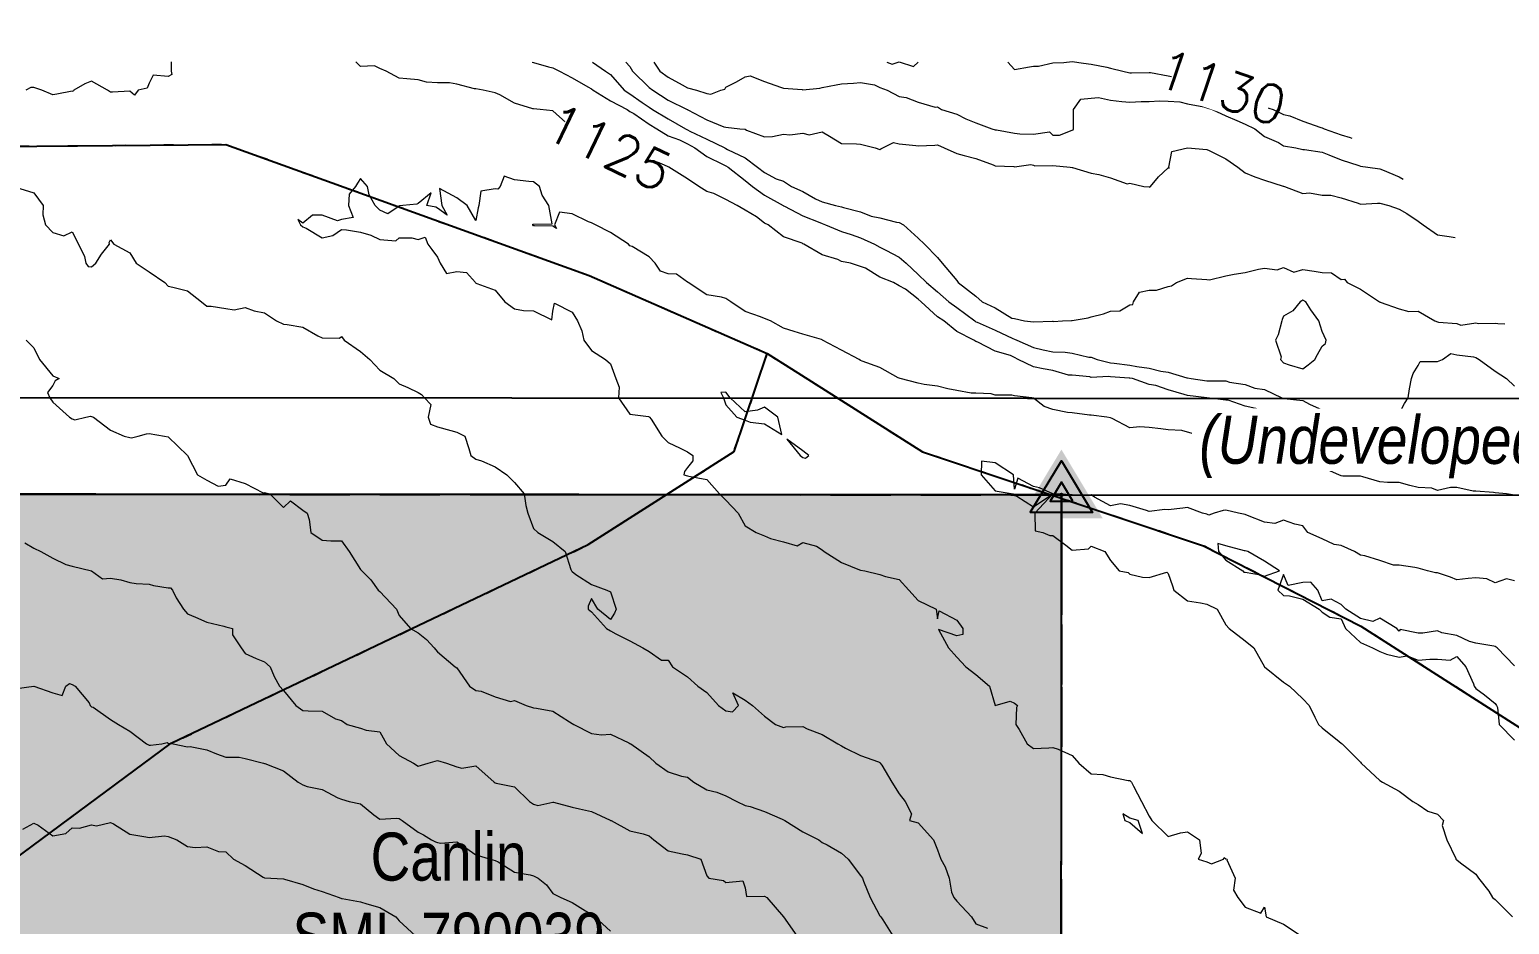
# Model space of a CAD drawing. Extents: x 496916 to 500864, y 5902350 to 5905308.
# Drawn here: x 497761.5 to 498069.3, y 5903282.9 to 5903469.2 of the extents above; entities that cross this region are included whole.
import ezdxf

# ---------------------------------------------------------------- set-up
doc = ezdxf.new("R2010")
doc.units = 0
doc.header["$LTSCALE"] = 5
for name, pattern in [('foc-ACCESSROAD', [3.75, 2.5, -1.25]), ('foc-LSD', [8, 5, -3]), ('foc-WHEELTRACKS', [2, 0.4, -1.6])]:
    doc.linetypes.add(name, pattern=pattern)
doc.layers.get('Defpoints').update_dxf_attribs({"color": 9})
doc.layers.add('C-TOPO-MAJR', color=7, linetype='Continuous', lineweight=15, true_color=0xd3aa5f)
doc.layers.add('C-TOPO-MINR', color=7, linetype='Continuous', lineweight=13, true_color=0xe9d5af)
doc.layers.add('C-TOPO-MAJR-TEXT', color=7, linetype='Continuous', true_color=0x644b1b)
for name, color, linetype in [('C-WS', 13, 'foc-ACCESSROAD'), ('L-MON', 1, 'Continuous'), ('L-SEC', 7, 'Continuous'), ('L-SECTION-LSD', 7, 'foc-LSD'), ('P-PROPOSED', 10, 'Continuous'), ('P-PROPOSED-H', 21, 'Continuous'), ('T-WATER-P3', 160, 'foc-WHEELTRACKS')]:
    doc.layers.add(name, color=color, linetype=linetype)
doc.layers.add('T-TEXT', color=48, linetype='Continuous', lineweight=18)
doc.styles.add('80CG', font='ARIALN.TTF', dxfattribs={"height": 10})
doc.styles.add('80L', font='ARIALN.TTF', dxfattribs={"height": 10})
doc.styles.add('80LS', font='ARIALNI.TTF', dxfattribs={"height": 10})
doc.styles.add('foc-LtypeFont', font='ARIALN.TTF', dxfattribs={"height": 7.35})
doc.linetypes.add('foc-TOPO-flowdirection-NOLINE', pattern='A,0,[">",foc-LtypeFont,S=0.3,R=0,X=0,Y=-0.945],-20,[">",foc-LtypeFont,S=0.3,R=0,X=0,Y=-0.945],0', length=20)

# ---------------------------------------------------------------- blocks, each defined once
blk = doc.blocks.new('TRIA')
blk.add_hatch(color=255).paths.add_polyline_path([(-0.041, 1.521), (-1.475, -0.867), (1.392, -0.867)])
blk = doc.blocks.new('Hybrid_EC')
at = {"color": 251}
for points in [[(-1.296, -0.74), (0, 1.42), (1.296, -0.74)], [(0.471, -0.26), (0, 0.526), (-0.471, -0.26)]]:
    blk.add_lwpolyline(points, close=True, dxfattribs=at)
at = {"layer": 'Defpoints'}
blk.add_circle((0, 0), 0.05, dxfattribs=at)
at = {"xscale": 1.2, "yscale": 1.2, "zscale": 1.2}
blk.add_blockref('TRIA', (0.05, 0.061), dxfattribs=at)

msp = doc.modelspace()

# ---------------------------------------------------------------- hatches: boundary and pattern name
at = {"layer": 'P-PROPOSED-H'}
h = msp.add_hatch(color=256, dxfattribs=at)
h.dxf.hatch_style = 1
h.paths.add_polyline_path([(497899.415, 5903067.756), (497975.958, 5903067.709), (497976.072, 5903372.334), (497574.358, 5903372.577), (497574.357, 5903321.243), (497613.711, 5903298.593), (497795.42, 5903222.35), (497831.216, 5903197.222), (497861.539, 5903163.307), (497885.058, 5903127.005), (497897.297, 5903090.779)])
h.paths.add_polyline_path([(497574.356, 5903268.522), (497574.352, 5903067.952), (497853.526, 5903067.784), (497852.287, 5903081.243), (497843.599, 5903106.961), (497825.115, 5903135.49), (497800.657, 5903162.844), (497773.198, 5903182.12), (497593.395, 5903257.564)])

# ---------------------------------------------------------------- linework, layer by layer
at = {"layer": 'C-TOPO-MAJR', "linetype": 'Continuous', "lineweight": 15, "flags": 128}
for points, elevation in [([(497790.903, 5903462.446), (497790.903, 5903460.526), (497791.052, 5903459.771), (497790.297, 5903459.383), (497787.174, 5903459.649), (497786.297, 5903457.978), (497785.887, 5903456.937), (497784.019, 5903456.526), (497783.305, 5903455.519), (497782.297, 5903456.328), (497778.673, 5903456.151), (497778.297, 5903456.126), (497777.664, 5903456.526), (497774.297, 5903458.436), (497772.936, 5903457.888), (497770.642, 5903456.526), (497770.529, 5903456.294), (497770.297, 5903456.343), (497767.108, 5903455.715), (497766.297, 5903455.556), (497764.009, 5903456.526), (497762.297, 5903457.126), (497761.733, 5903457.091), (497760.642, 5903456.526)], 1125), ([(498069.442, 5903384.526), (498067.833, 5903382.991), (498066.297, 5903381.832), (498065.444, 5903381.379), (498062.297, 5903381.844), (498061.126, 5903381.698), (498058.297, 5903381.934), (498056.029, 5903382.794), (498054.297, 5903382.958), (498052.154, 5903382.669), (498050.297, 5903383.317), (498048.228, 5903382.595), (498046.297, 5903382.71), (498044.277, 5903382.546), (498042.297, 5903382.805), (498038.827, 5903383.996), (498038.297, 5903384.109), (498036.841, 5903384.526), (498034.297, 5903384.958), (498033.683, 5903385.14), (498030.297, 5903385.522), (498028.249, 5903386.574), (498026.297, 5903387.242), (498022.388, 5903388.435), (498022.297, 5903388.468), (498022.158, 5903388.526), (498018.297, 5903389.753), (498016.547, 5903390.276), (498014.297, 5903390.77), (498010.759, 5903392.065), (498010.297, 5903392.056), (498006.297, 5903392.526), (498002.297, 5903392.993), (498001.578, 5903393.245), (497998.297, 5903394.181), (497995.738, 5903395.085), (497994.297, 5903395.305), (497990.833, 5903396.526), (497990.297, 5903396.623), (497990.185, 5903396.638), (497986.297, 5903396.855), (497985.851, 5903396.972), (497982.297, 5903396.778), (497981.954, 5903396.869), (497978.297, 5903397.227), (497977.566, 5903397.258), (497974.297, 5903398.188), (497972.297, 5903398.526), (497970.297, 5903398.998), (497967.082, 5903400.526), (497966.297, 5903400.88), (497965.498, 5903401.326), (497962.297, 5903402.226), (497958.719, 5903404.104), (497958.297, 5903404.257), (497957.825, 5903404.526), (497954.297, 5903406.331), (497951.592, 5903408.526), (497950.297, 5903409.345), (497946.918, 5903412.526), (497946.297, 5903413.047), (497943.666, 5903415.158), (497942.297, 5903415.833), (497941.166, 5903416.526), (497938.297, 5903417.626), (497935.298, 5903419.525), (497934.297, 5903419.816), (497932.198, 5903420.526), (497930.297, 5903420.883), (497929.543, 5903421.28), (497926.297, 5903422.263), (497922.473, 5903424.526), (497922.297, 5903424.58), (497922.138, 5903424.685), (497918.297, 5903426.033), (497915.096, 5903428.526), (497914.297, 5903428.901), (497912.642, 5903430.181), (497910.297, 5903431.541), (497908.638, 5903432.526), (497906.297, 5903433.789), (497903.772, 5903435.052), (497902.297, 5903435.428), (497900.649, 5903436.526), (497898.297, 5903438.064), (497894.415, 5903440.526), (497894.297, 5903440.577), (497894.171, 5903440.653), (497890.297, 5903442.304), (497886.987, 5903443.836), (497886.297, 5903444.175), (497885.119, 5903444.526), (497882.297, 5903445.313), (497880.212, 5903446.611), (497878.297, 5903447.627), (497874.907, 5903448.526), (497874.297, 5903448.65), (497872.977, 5903449.846), (497870.297, 5903452.223), (497867.617, 5903452.526), (497866.297, 5903452.657), (497866.15, 5903452.673), (497862.297, 5903453.825), (497859.269, 5903455.554), (497858.297, 5903456.017), (497855.827, 5903456.526), (497854.297, 5903456.828), (497853.986, 5903456.837), (497850.297, 5903457.781), (497848.777, 5903458.047), (497846.297, 5903458.047), (497844.011, 5903458.24), (497842.297, 5903458.69), (497839.897, 5903458.926), (497838.297, 5903459.06), (497835.629, 5903460.526), (497834.297, 5903461.032), (497833.198, 5903461.625), (497830.297, 5903461.471), (497829.32, 5903462.423)], 1125), ([(497939.736, 5903462.356), (497940.839, 5903461.984), (497942.297, 5903462.437), (497945.33, 5903461.493), (497946.245, 5903462.352)], 1130), ([(497964.949, 5903462.341), (497966.297, 5903460.875), (497969.424, 5903461.4), (497970.297, 5903461.54), (497971.297, 5903461.526), (497974.297, 5903462.2), (497976.555, 5903462.269), (497978.297, 5903462.482), (497980.656, 5903462.167), (497982.297, 5903461.956), (497985.514, 5903461.309), (497986.297, 5903461.095), (497988.841, 5903460.526), (497990.297, 5903460.166), (497990.653, 5903460.171), (497994.297, 5903460.253), (497994.577, 5903460.247), (497998.297, 5903459.559), (497999.605, 5903459.218), (498002.297, 5903458.269), (498005.876, 5903456.947), (498006.297, 5903456.771), (498007.238, 5903456.526), (498010.297, 5903455.66), (498011.613, 5903455.21), (498014.297, 5903454.189), (498017.572, 5903453.252), (498018.297, 5903453.074), (498020.13, 5903452.526), (498022.297, 5903451.451), (498023.608, 5903451.215), (498026.297, 5903450.072), (498030.033, 5903448.79), (498030.297, 5903448.685), (498030.751, 5903448.526), (498034.297, 5903447.242), (498036.139, 5903446.684), (498036.513, 5903446.554)], 1130), ([(497758.495, 5903436.328), (497762.297, 5903435.195), (497764.247, 5903432.526), (497764.198, 5903430.626), (497764.756, 5903428.526), (497766.297, 5903426.957), (497768.567, 5903426.257), (497770.297, 5903427.088), (497771.604, 5903424.526), (497772.859, 5903421.965), (497773.118, 5903420.526), (497773.637, 5903419.867), (497774.297, 5903419.793), (497775.207, 5903420.526), (497776.375, 5903422.448), (497778.067, 5903424.526), (497777.981, 5903424.842), (497778.297, 5903425.421), (497778.997, 5903424.526), (497782.297, 5903422.674), (497783.651, 5903420.526), (497786.297, 5903418.754), (497789.57, 5903416.526), (497790.297, 5903415.74), (497791.276, 5903415.548), (497794.297, 5903414.804), (497797.201, 5903412.526), (497798.297, 5903411.595), (497799.245, 5903411.579), (497802.297, 5903411.098), (497803.991, 5903410.833), (497806.297, 5903411.304), (497808.171, 5903410.652), (497810.297, 5903410.185), (497812.817, 5903408.526), (497814.297, 5903407.826), (497815.05, 5903407.773), (497818.297, 5903407.214), (497821.406, 5903405.417), (497822.297, 5903404.98), (497825.912, 5903404.911), (497826.297, 5903405.296), (497826.886, 5903404.526), (497830.297, 5903402.16), (497832.249, 5903400.526), (497834.297, 5903398.258), (497837.21, 5903396.526), (497838.297, 5903395.439), (497840.137, 5903394.686), (497842.297, 5903393.606), (497842.981, 5903393.211), (497843.573, 5903392.526), (497844.935, 5903391.165), (497844.333, 5903388.526), (497844.824, 5903387.053), (497846.297, 5903386.491), (497849.095, 5903385.729), (497850.297, 5903385.341), (497851.954, 5903384.526), (497852.827, 5903381.997), (497853.222, 5903380.526), (497854.297, 5903379.75), (497855.415, 5903379.408), (497858.297, 5903378.128), (497860.698, 5903376.526), (497862.297, 5903374.927), (497864.299, 5903372.526), (497864.698, 5903370.126), (497865.098, 5903368.526), (497866.297, 5903365.331), (497867.16, 5903364.526), (497870.297, 5903362.617), (497872.827, 5903360.526), (497873.996, 5903356.827), (497874.162, 5903356.526), (497874.297, 5903356.382), (497875.077, 5903355.746), (497878.297, 5903353.677), (497881.516, 5903352.526), (497882.297, 5903352.171), (497883.475, 5903348.526), (497883.082, 5903347.741), (497882.297, 5903346.417), (497879.625, 5903348.526), (497878.297, 5903350.737), (497877.655, 5903349.169), (497877.655, 5903348.526), (497878.297, 5903348.003), (497881.442, 5903344.526), (497882.297, 5903344.041), (497883.419, 5903343.404), (497886.297, 5903341.965), (497889.004, 5903340.526), (497890.297, 5903339.697), (497892.882, 5903337.941), (497894.297, 5903337.941), (497895.187, 5903336.526), (497898.297, 5903334.427), (497900.47, 5903332.526), (497902.297, 5903331.194), (497904.759, 5903328.526), (497906.297, 5903327.416), (497907.652, 5903327.171), (497908.876, 5903328.526), (497907.704, 5903331.119), (497910.297, 5903329.628), (497911.817, 5903328.526), (497914.297, 5903326.278), (497916.633, 5903324.526), (497918.297, 5903323.922), (497918.784, 5903324.04), (497922.297, 5903324.127), (497923.185, 5903323.638), (497926.297, 5903322.458), (497929.593, 5903320.526), (497930.297, 5903320.083), (497931.183, 5903319.641), (497934.297, 5903318.113), (497938.06, 5903316.763), (497938.297, 5903316.631), (497938.384, 5903316.526), (497938.721, 5903316.103), (497940.786, 5903312.526), (497942.297, 5903310.099), (497943.556, 5903308.526), (497944.889, 5903305.934), (497944.457, 5903304.526), (497946.297, 5903304.048), (497949.498, 5903300.526), (497950.297, 5903298.433), (497950.964, 5903296.526), (497951.899, 5903294.925), (497952.76, 5903292.526), (497953.209, 5903289.614), (497953.727, 5903288.526), (497954.297, 5903287.763), (497957.338, 5903284.526), (497958.297, 5903283.074), (497960.693, 5903282.13)], 1125)]:
    msp.add_lwpolyline(points, dxfattribs=dict(at, elevation=elevation))
at = {"layer": 'C-TOPO-MINR', "linetype": 'Continuous', "lineweight": 13, "flags": 128}
for points, elevation in [([(497865.958, 5903462.401), (497866.297, 5903462.277), (497869.393, 5903461.43), (497870.297, 5903461.167), (497871.701, 5903460.526), (497874.297, 5903459.132), (497877.594, 5903457.229), (497878.297, 5903456.803), (497878.658, 5903456.526), (497882.297, 5903454.334), (497885.725, 5903452.526), (497886.297, 5903452.131), (497887.115, 5903451.708), (497890.297, 5903449.488), (497891.953, 5903448.526), (497894.297, 5903447.076), (497896.613, 5903446.211), (497898.297, 5903445.373), (497899.797, 5903444.526), (497902.297, 5903442.748), (497905.726, 5903441.098), (497906.297, 5903440.815), (497906.736, 5903440.526), (497910.297, 5903437.769), (497911.85, 5903436.526), (497914.297, 5903434.679), (497918.18, 5903432.526), (497918.297, 5903432.448), (497918.446, 5903432.377), (497922.297, 5903430.4), (497925.793, 5903429.03), (497926.297, 5903428.809), (497926.998, 5903428.526), (497930.297, 5903427.123), (497932.335, 5903426.488), (497934.297, 5903425.831), (497937.175, 5903424.526), (497938.297, 5903423.905), (497939.56, 5903423.263), (497942.297, 5903421.77), (497943.749, 5903420.526), (497946.297, 5903418.211), (497948.008, 5903416.526), (497950.297, 5903414.553), (497952.672, 5903412.526), (497954.297, 5903411.303), (497958.042, 5903408.526), (497958.297, 5903408.337), (497958.58, 5903408.244), (497962.297, 5903406.619), (497965.966, 5903404.858), (497966.297, 5903404.73), (497966.783, 5903404.526), (497970.297, 5903403.022), (497972.309, 5903402.539), (497974.297, 5903402.082), (497976.822, 5903402.002), (497978.297, 5903401.79), (497981.811, 5903401.013), (497982.297, 5903400.996), (497983.496, 5903400.526), (497986.297, 5903399.787), (497987.08, 5903399.744), (497990.297, 5903399.304), (497991.787, 5903399.036), (497994.297, 5903398.672), (497996.756, 5903398.067), (497998.297, 5903397.851), (498002.15, 5903396.673), (498002.297, 5903396.668), (498003.077, 5903396.526), (498006.297, 5903396.06), (498006.795, 5903396.028), (498010.297, 5903396.055), (498011.014, 5903395.81), (498014.297, 5903395.324), (498016.314, 5903394.51), (498018.297, 5903394.266), (498021.933, 5903392.526), (498022.297, 5903392.431), (498022.42, 5903392.403), (498026.297, 5903391.994), (498027.647, 5903391.177), (498030.297, 5903390.006), (498032.671, 5903388.526), (498034.297, 5903388.045), (498034.877, 5903387.947), (498038.297, 5903387.8), (498039.307, 5903387.516), (498042.297, 5903387.689), (498043.074, 5903387.75), (498045.564, 5903388.526), (498045.898, 5903388.925), (498046.297, 5903389.259), (498047.457, 5903391.367), (498048.18, 5903392.526), (498048.461, 5903394.363), (498048.883, 5903396.526), (498049.223, 5903397.6), (498050.297, 5903399.223), (498050.712, 5903400.111), (498054.297, 5903400.111), (498054.623, 5903400.201), (498055.316, 5903400.526), (498057.046, 5903401.778), (498058.297, 5903401.453), (498061.762, 5903401.061), (498062.297, 5903400.926), (498062.958, 5903400.526), (498066.297, 5903398.075), (498068.668, 5903396.526), (498070.297, 5903394.967)], 1126), ([(497878.55, 5903462.393), (497881.267, 5903460.526), (497882.297, 5903459.809), (497885.096, 5903456.526), (497886.297, 5903455.805), (497888.848, 5903453.976), (497890.297, 5903452.99), (497890.983, 5903452.526), (497894.297, 5903450.602), (497897.871, 5903448.526), (497898.297, 5903448.315), (497898.784, 5903448.04), (497902.297, 5903446.338), (497906.092, 5903444.526), (497906.297, 5903444.425), (497906.592, 5903444.231), (497910.297, 5903442.46), (497912.829, 5903440.526), (497914.297, 5903439.429), (497916.726, 5903438.097), (497918.297, 5903437.617), (497919.926, 5903436.526), (497922.297, 5903435.46), (497924.892, 5903433.932), (497926.297, 5903433.308), (497929.106, 5903432.526), (497930.297, 5903432.283), (497930.729, 5903432.094), (497934.297, 5903431.202), (497936.52, 5903430.303), (497938.297, 5903429.98), (497941.75, 5903429.073), (497942.297, 5903428.975), (497943.225, 5903428.526), (497946.297, 5903425.775), (497947.629, 5903424.526), (497950.297, 5903421.736), (497951.26, 5903420.526), (497954.297, 5903416.959), (497954.603, 5903416.526), (497958.297, 5903413.702), (497959.612, 5903412.526), (497962.297, 5903411.227), (497965.755, 5903409.068), (497966.297, 5903409.042), (497968.427, 5903408.526), (497970.297, 5903408.354), (497974.246, 5903408.476), (497974.297, 5903408.444), (497974.438, 5903408.385), (497976.312, 5903408.526), (497978.194, 5903408.63), (497978.297, 5903408.623), (497981.631, 5903409.193), (497982.297, 5903409.357), (497984.813, 5903410.01), (497986.297, 5903410.526), (497988.217, 5903410.606), (497990.297, 5903411.844), (497990.914, 5903411.909), (497991.099, 5903412.526), (497992.329, 5903414.495), (497994.297, 5903414.896), (497995.869, 5903414.955), (497998.297, 5903415.689), (497999.003, 5903415.82), (498000.012, 5903416.526), (498002.297, 5903417.415), (498003.138, 5903417.368), (498006.297, 5903417.13), (498006.848, 5903417.078), (498010.297, 5903417.895), (498012.002, 5903418.231), (498014.297, 5903418.582), (498017.088, 5903419.318), (498018.297, 5903419.525), (498020.926, 5903419.155), (498022.297, 5903419.656), (498024.414, 5903418.644), (498026.297, 5903419.215), (498028.656, 5903418.886), (498030.297, 5903418.586), (498032.28, 5903418.51), (498034.297, 5903417.133), (498034.958, 5903417.187), (498035.518, 5903416.526), (498038.297, 5903415.098), (498042.209, 5903412.526), (498042.297, 5903412.463), (498042.4, 5903412.423), (498046.297, 5903411.038), (498048.32, 5903410.503), (498050.297, 5903410.526), (498053.746, 5903408.526), (498054.297, 5903408.358), (498054.529, 5903408.294), (498058.297, 5903408.007), (498059.169, 5903407.654), (498062.297, 5903408.114), (498062.858, 5903407.965), (498066.297, 5903408.036), (498066.843, 5903407.98), (498068.281, 5903407.917)], 1127), ([(497885.495, 5903462.389), (497886.297, 5903461.439), (497886.83, 5903460.526), (497890.297, 5903457.112), (497891.086, 5903456.526), (497894.297, 5903454.456), (497898.261, 5903452.526), (497898.297, 5903452.509), (497898.34, 5903452.484), (497902.297, 5903450.341), (497905.881, 5903448.943), (497906.297, 5903448.862), (497909.185, 5903448.526), (497910.297, 5903448.402), (497910.587, 5903448.236), (497914.297, 5903446.832), (497915.947, 5903446.877), (497918.297, 5903447.377), (497919.568, 5903447.255), (497922.297, 5903447.579), (497923.583, 5903447.24), (497926.297, 5903447.903), (497927.856, 5903446.967), (497930.297, 5903445.423), (497933.465, 5903445.358), (497934.297, 5903445.325), (497937.367, 5903444.526), (497938.297, 5903444.232), (497938.486, 5903444.338), (497938.933, 5903444.526), (497941.155, 5903445.669), (497942.297, 5903445.403), (497945.805, 5903445.019), (497946.297, 5903444.971), (497949.711, 5903445.112), (497950.297, 5903445.173), (497951.67, 5903444.526), (497954.297, 5903443.374), (497955.854, 5903442.969), (497958.297, 5903442.359), (497961.844, 5903440.979), (497962.297, 5903440.833), (497966.169, 5903440.654), (497966.297, 5903440.621), (497969.714, 5903441.109), (497970.297, 5903440.967), (497970.564, 5903440.794), (497974.297, 5903440.847), (497977.873, 5903440.526), (497978.297, 5903440.426), (497978.403, 5903440.42), (497982.297, 5903439.266), (497983.843, 5903438.98), (497986.297, 5903438.296), (497989.741, 5903437.083), (497990.297, 5903437.213), (497993.224, 5903436.526), (497994.297, 5903436.409), (497994.431, 5903436.392), (497994.57, 5903436.526), (497996.297, 5903438.526), (497998.297, 5903440.385), (497998.484, 5903440.339), (497998.414, 5903440.526), (497999.029, 5903443.794), (498002.297, 5903444.526), (498006.297, 5903444.167), (498006.82, 5903444.004), (498010.297, 5903442.246), (498012.757, 5903440.526), (498014.297, 5903439.363), (498016.339, 5903438.484), (498018.297, 5903437.789), (498022.223, 5903436.6), (498022.297, 5903436.563), (498022.467, 5903436.526), (498026.297, 5903435.06), (498027.651, 5903435.173), (498030.297, 5903434.676), (498032.147, 5903434.676), (498034.297, 5903434.134), (498037.805, 5903433.018), (498038.297, 5903432.844), (498041.823, 5903433), (498042.297, 5903433.044), (498044.161, 5903432.526), (498046.297, 5903431.79), (498047.94, 5903430.883), (498050.297, 5903429.25), (498051.342, 5903428.526), (498054.297, 5903426.412), (498056.704, 5903426.119), (498057.946, 5903425.885)], 1128), ([(497891.328, 5903462.385), (497892.562, 5903460.526), (497894.297, 5903459.248), (497897.181, 5903457.642), (497898.297, 5903457.054), (497900.142, 5903456.526), (497902.297, 5903455.851), (497903.121, 5903455.703), (497905.246, 5903456.526), (497906.058, 5903456.766), (497906.297, 5903457.15), (497908.524, 5903458.299), (497910.297, 5903459.3), (497911.298, 5903459.526), (497914.297, 5903458.321), (497917.67, 5903457.153), (497918.297, 5903456.975), (497922.147, 5903456.676), (497922.297, 5903456.647), (497925.831, 5903456.992), (497926.297, 5903457.113), (497929.188, 5903457.636), (497930.297, 5903457.837), (497932.834, 5903457.99), (497934.297, 5903458.119), (497937.191, 5903457.633), (497938.297, 5903457.128), (497939.826, 5903456.526), (497942.297, 5903455.243), (497943.811, 5903455.012), (497946.297, 5903454.068), (497949.846, 5903452.977), (497950.297, 5903453.075), (497951.144, 5903452.526), (497954.297, 5903451.581), (497956.223, 5903450.601), (497958.297, 5903449.718), (497961.59, 5903448.526), (497962.297, 5903448.288), (497962.564, 5903448.259), (497966.297, 5903447.581), (497967.397, 5903447.426), (497970.297, 5903447.395), (497973.618, 5903447.847), (497974.297, 5903447.176), (497975.663, 5903447.16), (497978.297, 5903448.187), (497978.547, 5903448.276), (497978.567, 5903448.526), (497978.567, 5903452.256), (497978.591, 5903452.526), (497980.125, 5903454.699), (497982.297, 5903454.859), (497983.81, 5903455.013), (497986.297, 5903454.486), (497988.631, 5903454.193), (497990.297, 5903454.065), (497992.66, 5903454.164), (497994.297, 5903454.186), (497996.488, 5903454.335), (497998.297, 5903454.29), (498000.73, 5903454.094), (498002.297, 5903453.669), (498005.729, 5903453.094), (498006.297, 5903452.898), (498007.413, 5903452.526), (498010.297, 5903451.234), (498012.594, 5903450.23), (498014.297, 5903449.495), (498016.318, 5903448.526), (498018.297, 5903446.933), (498021.2, 5903445.623), (498022.297, 5903444.949), (498024.814, 5903444.526), (498026.297, 5903444.216), (498026.62, 5903444.204), (498030.297, 5903443.628), (498031.702, 5903443.121), (498034.297, 5903442.023), (498037.94, 5903440.883), (498038.297, 5903440.751), (498039.832, 5903440.526), (498042.297, 5903440.154), (498042.864, 5903439.959), (498046.297, 5903438.496), (498047.149, 5903438.007)], 1129), ([(498070.297, 5903372.258), (498068.687, 5903372.526), (498066.297, 5903372.781), (498065.982, 5903372.841), (498062.297, 5903373.069), (498061.719, 5903373.105), (498058.297, 5903373.873), (498056.977, 5903373.846), (498054.297, 5903373.217), (498053.107, 5903373.716), (498050.297, 5903373.886), (498048.554, 5903374.27), (498046.297, 5903374.926), (498043.897, 5903374.926), (498042.297, 5903375.06), (498038.762, 5903376.061), (498038.297, 5903376.244), (498034.579, 5903376.244), (498034.297, 5903376.296), (498033.796, 5903376.526), (498030.297, 5903378.015), (498026.965, 5903379.858), (498026.297, 5903380.059), (498025.361, 5903380.526), (498022.297, 5903381.859), (498020.253, 5903382.57), (498018.297, 5903382.766), (498016.144, 5903382.679), (498014.297, 5903383.025), (498011.441, 5903383.382), (498010.297, 5903383.402), (498006.809, 5903384.015), (498006.297, 5903384.188), (498005.252, 5903384.526), (498002.297, 5903385.346), (498001.125, 5903385.699), (497998.297, 5903385.881), (497996.771, 5903386.053), (497994.297, 5903386.332), (497992.366, 5903386.457), (497990.297, 5903386.304), (497986.607, 5903388.217), (497986.297, 5903388.335), (497985.492, 5903388.526), (497982.297, 5903388.89), (497981.916, 5903388.907), (497978.297, 5903389.392), (497977.332, 5903389.492), (497974.297, 5903390.059), (497972.476, 5903390.705), (497970.297, 5903392.476), (497969.93, 5903392.526), (497966.297, 5903392.938), (497965.758, 5903393.066), (497962.297, 5903393.066), (497961.448, 5903393.376), (497958.297, 5903393.505), (497957.318, 5903393.505), (497954.297, 5903394.016), (497952.427, 5903394.397), (497950.297, 5903394.963), (497947.511, 5903395.312), (497946.297, 5903395.569), (497942.514, 5903396.526), (497942.297, 5903396.596), (497942.127, 5903396.696), (497938.297, 5903398.865), (497934.652, 5903400.171), (497934.297, 5903400.258), (497934.016, 5903400.526), (497930.297, 5903402.454), (497926.386, 5903404.526), (497926.297, 5903404.596), (497926.178, 5903404.645), (497922.297, 5903405.742), (497920.492, 5903406.331), (497918.297, 5903407.015), (497915.577, 5903408.526), (497914.297, 5903409.011), (497913.477, 5903409.347), (497910.297, 5903410.493), (497907.343, 5903412.526), (497906.297, 5903413.183), (497905.341, 5903413.482), (497902.297, 5903413.933), (497898.405, 5903416.526), (497898.364, 5903416.594), (497898.297, 5903416.61), (497896.024, 5903418.254), (497894.297, 5903418.298), (497892.652, 5903418.881), (497891.589, 5903420.526), (497890.297, 5903421.881), (497886.8, 5903424.023), (497886.297, 5903424.149), (497886.002, 5903424.526), (497882.297, 5903426.938), (497879.17, 5903428.526), (497878.297, 5903428.938), (497877.702, 5903429.121), (497874.297, 5903430.824), (497871.663, 5903431.16), (497870.636, 5903428.526), (497871.039, 5903427.784), (497870.297, 5903428.223), (497866.486, 5903428.338), (497866.297, 5903428.325), (497866.144, 5903428.526), (497866.136, 5903428.688), (497866.297, 5903428.639), (497870.113, 5903428.71), (497869.448, 5903432.526), (497868.099, 5903434.724), (497867.539, 5903436.526), (497866.297, 5903437.474), (497865.308, 5903437.515), (497862.297, 5903437.884), (497860.18, 5903438.643), (497859.299, 5903436.526), (497858.869, 5903435.954), (497858.297, 5903435.992), (497855.326, 5903435.497), (497854.906, 5903432.526), (497854.742, 5903432.082), (497854.297, 5903429.415), (497852.49, 5903432.526), (497850.297, 5903434.145), (497846.721, 5903436.103), (497847.207, 5903432.526), (497848.303, 5903430.52), (497846.297, 5903432), (497845.969, 5903432.198), (497844.073, 5903432.526), (497844.957, 5903435.186), (497842.297, 5903432.971), (497842.021, 5903432.802), (497839.102, 5903432.526), (497838.368, 5903432.456), (497838.297, 5903432.42), (497835.985, 5903430.838), (497834.297, 5903431.587), (497833.341, 5903432.526), (497832.091, 5903434.732), (497831.762, 5903436.526), (497830.297, 5903438.185), (497829.66, 5903437.163), (497829.212, 5903436.526), (497827.925, 5903434.899), (497827.804, 5903432.526), (497828.744, 5903430.079), (497826.297, 5903429.596), (497825.472, 5903429.352), (497822.297, 5903430.526), (497820.297, 5903430.526), (497818.297, 5903428.876), (497817.222, 5903429.602), (497817.815, 5903428.526), (497818.297, 5903428.121), (497818.978, 5903427.845), (497822.297, 5903425.798), (497824.526, 5903426.298), (497826.297, 5903427.54), (497827.367, 5903427.457), (497830.297, 5903426.974), (497832.46, 5903426.363), (497834.297, 5903425.493), (497837.617, 5903425.206), (497838.297, 5903425.836), (497840.987, 5903425.836), (497842.297, 5903425.5), (497843.709, 5903425.939), (497844.299, 5903424.526), (497845.137, 5903423.366), (497846.297, 5903421.761), (497846.823, 5903420.526), (497848.156, 5903418.386), (497850.297, 5903418.831), (497852.354, 5903418.584), (497854.19, 5903416.526), (497854.297, 5903416.385), (497854.511, 5903416.312), (497858.297, 5903414.941), (497860.298, 5903412.526), (497862.297, 5903411.038), (497864.163, 5903410.661), (497866.297, 5903410.605), (497870.09, 5903408.733), (497870.297, 5903410.542), (497870.614, 5903412.209), (497874.297, 5903410.368), (497875.406, 5903408.526), (497876.343, 5903406.48), (497876.727, 5903404.526), (497878.297, 5903402.382), (497881.222, 5903400.526), (497882.297, 5903399.625), (497883.401, 5903396.526), (497884.109, 5903394.714), (497883.931, 5903392.526), (497886.297, 5903389.115), (497890.163, 5903388.661), (497890.297, 5903388.587), (497890.412, 5903388.526), (497890.744, 5903388.079), (497892.965, 5903384.526), (497894.297, 5903383.195), (497896.757, 5903382.066), (497898.297, 5903381.269), (497899.409, 5903380.526), (497899.409, 5903379.415), (497898.297, 5903378.023), (497897.668, 5903377.156), (497897.549, 5903376.526), (497898.297, 5903376.287), (497898.575, 5903376.248), (497902.297, 5903375.545), (497904.92, 5903372.526), (497906.297, 5903371.234), (497908.811, 5903368.526), (497910.297, 5903365.86), (497912.56, 5903364.526), (497914.297, 5903363.787), (497915.545, 5903363.278), (497918.297, 5903362.573), (497921.096, 5903361.727), (497922.297, 5903362.424), (497925.147, 5903361.677), (497926.297, 5903360.919), (497926.732, 5903360.526), (497930.297, 5903358.252), (497934.067, 5903356.757), (497934.297, 5903356.665), (497935.192, 5903356.526), (497938.297, 5903355.728), (497939.462, 5903355.361), (497942.297, 5903354.722), (497944.358, 5903352.526), (497946.297, 5903350.32), (497950.017, 5903348.526), (497950.297, 5903346.557), (497950.652, 5903348.171), (497954.297, 5903346.267), (497955.549, 5903344.526), (497955.549, 5903343.275), (497954.297, 5903342.987), (497950.534, 5903344.29), (497952.613, 5903340.526), (497954.297, 5903338.528), (497956.182, 5903336.526), (497958.297, 5903334.928), (497961.14, 5903332.526), (497962.297, 5903328.526), (497965.434, 5903329.389), (497966.297, 5903328.991), (497966.933, 5903328.526), (497966.744, 5903328.079), (497966.607, 5903324.526), (497967.305, 5903323.519), (497968.968, 5903320.526), (497970.297, 5903319.529), (497973.431, 5903319.661), (497974.297, 5903319.761), (497975.404, 5903319.42), (497978.297, 5903318.056), (497979.703, 5903316.526), (497982.297, 5903314.295), (497984.695, 5903314.128), (497986.297, 5903313.631), (497989.947, 5903312.877), (497990.297, 5903312.855), (497990.655, 5903312.526), (497991.102, 5903311.722), (497992.737, 5903308.526), (497994.297, 5903305.48), (497994.886, 5903304.526), (497998.297, 5903301.214), (498000.818, 5903302.005), (498002.297, 5903302.185), (498004.817, 5903300.526), (498005.131, 5903297.692), (498004.549, 5903296.526), (498006.297, 5903295.932), (498007.261, 5903295.562), (498009.793, 5903296.526), (498009.93, 5903296.893), (498010.297, 5903296.607), (498010.521, 5903296.526), (498010.458, 5903296.365), (498012.211, 5903292.526), (498011.837, 5903290.066), (498012.801, 5903288.526), (498014.297, 5903286.53), (498017.564, 5903285.26), (498018.297, 5903286.542), (498018.663, 5903284.526), (498022.297, 5903282.959), (498025.945, 5903280.526)], 1124), ([(497760.735, 5903404.526), (497762.297, 5903402.893), (497763.506, 5903400.526), (497766.297, 5903397.098), (497767.633, 5903396.526), (497766.762, 5903396.061), (497766.297, 5903395.094), (497765.175, 5903393.649), (497765.656, 5903392.526), (497766.297, 5903391.651), (497769.759, 5903388.526), (497770.297, 5903388.177), (497770.882, 5903387.941), (497773.144, 5903388.526), (497774.096, 5903388.728), (497774.297, 5903388.634), (497774.771, 5903388.526), (497778.297, 5903385.803), (497781.102, 5903384.526), (497782.297, 5903384.235), (497782.629, 5903384.194), (497784.001, 5903384.526), (497785.794, 5903385.03), (497786.297, 5903385.082), (497789.516, 5903384.526), (497790.297, 5903384.4), (497794.297, 5903380.526), (497796.371, 5903376.526), (497798.297, 5903375.397), (497800.66, 5903374.163), (497802.297, 5903374.328), (497803.176, 5903375.647), (497806.297, 5903374.724), (497810.06, 5903372.763), (497810.297, 5903372.786), (497811.45, 5903372.526), (497814.297, 5903369.679), (497815.72, 5903371.103), (497818.297, 5903369.17), (497819.176, 5903368.526), (497819.632, 5903367.192), (497819.976, 5903364.526), (497822.297, 5903362.892), (497824.095, 5903362.728), (497826.297, 5903362.783), (497827.927, 5903360.526), (497830.297, 5903356.763), (497830.541, 5903356.526), (497832.419, 5903354.649), (497833.982, 5903352.526), (497834.297, 5903352.235), (497837.753, 5903348.526), (497838.297, 5903347.198), (497840.699, 5903344.526), (497842.297, 5903343.638), (497843.995, 5903342.224), (497845.593, 5903340.526), (497845.911, 5903340.14), (497846.297, 5903339.641), (497849.952, 5903336.526), (497850.297, 5903336.306), (497852.964, 5903332.526), (497854.297, 5903331.644), (497855.376, 5903331.448), (497858.297, 5903330.314), (497861.508, 5903329.316), (497862.297, 5903329.564), (497864.735, 5903328.526), (497866.297, 5903327.974), (497866.858, 5903327.966), (497870.297, 5903327.312), (497873.722, 5903325.102), (497874.297, 5903324.753), (497874.626, 5903324.526), (497878.297, 5903322.69), (497880.414, 5903322.409), (497882.297, 5903322.502), (497886.11, 5903320.714), (497886.297, 5903320.604), (497886.515, 5903320.526), (497890.297, 5903317.835), (497891.714, 5903316.526), (497894.297, 5903314.677), (497897.051, 5903313.772), (497898.297, 5903313.604), (497899.6, 5903312.526), (497902.297, 5903310.959), (497904.368, 5903310.456), (497906.297, 5903309.714), (497908.547, 5903308.526), (497910.297, 5903307.67), (497911.333, 5903307.49), (497914.297, 5903306.447), (497918.011, 5903304.813), (497918.297, 5903304.702), (497918.554, 5903304.526), (497922.297, 5903302.209), (497925.61, 5903300.526), (497926.297, 5903299.991), (497927.319, 5903299.504), (497930.297, 5903297.746), (497931.689, 5903296.526), (497934.297, 5903293.098), (497934.727, 5903292.526), (497934.913, 5903291.911), (497936.26, 5903288.526), (497938.297, 5903284.735), (497938.534, 5903284.526), (497938.933, 5903283.891), (497941.018, 5903280.526)], 1126), ([(498070.297, 5903354.46), (498068.654, 5903354.883), (498066.297, 5903353.986), (498064.594, 5903354.824), (498062.297, 5903355.067), (498060.686, 5903354.916), (498058.297, 5903354.641), (498056.984, 5903355.214), (498054.297, 5903356.101), (498053.9, 5903356.13), (498052.188, 5903356.526), (498050.297, 5903357.087), (498049.606, 5903357.217), (498046.297, 5903357.706), (498045.137, 5903357.687), (498042.297, 5903358.674), (498039.159, 5903359.665), (498038.297, 5903359.799), (498037.024, 5903360.526), (498034.297, 5903361.776), (498032.816, 5903362.007), (498030.297, 5903363.166), (498027.296, 5903364.526), (498026.297, 5903365.859), (498024.597, 5903366.226), (498022.297, 5903367.088), (498020.434, 5903366.389), (498018.297, 5903366.664), (498014.757, 5903368.066), (498014.297, 5903368.24), (498012.894, 5903368.526), (498010.297, 5903369.161), (498009.732, 5903369.092), (498007.824, 5903368.526), (498006.743, 5903368.081), (498006.297, 5903368.31), (498005.453, 5903368.526), (498002.297, 5903369.714), (498001.297, 5903369.526), (497998.297, 5903369.192), (497997.563, 5903369.26), (497994.297, 5903368.89), (497993.773, 5903369.051), (497990.297, 5903370.117), (497988.381, 5903370.443), (497986.297, 5903370.074), (497982.987, 5903371.836), (497982.297, 5903372.366), (497978.633, 5903372.19), (497978.297, 5903372.332), (497974.297, 5903372.526), (497971.54, 5903373.769), (497970.297, 5903374.038), (497967.008, 5903375.816), (497966.297, 5903373.504), (497966.136, 5903376.526), (497962.297, 5903378.988), (497959.473, 5903379.35), (497959.358, 5903376.526), (497962.297, 5903373.178), (497966.036, 5903372.526), (497966.297, 5903372.171), (497966.785, 5903372.038), (497970.297, 5903369.864), (497974.297, 5903372.526), (497970.513, 5903368.526), (497970.626, 5903364.855), (497972.212, 5903364.526), (497973.674, 5903363.903), (497974.297, 5903363.903), (497976.961, 5903361.862), (497978.297, 5903360.785), (497981.742, 5903361.081), (497982.297, 5903361.625), (497985.1, 5903360.526), (497986.297, 5903358.686), (497988.053, 5903356.526), (497989.955, 5903356.185), (497990.297, 5903355.809), (497992.943, 5903355.172), (497994.297, 5903355.104), (497998.005, 5903356.235), (497998.297, 5903355.928), (497999.192, 5903353.421), (497999.43, 5903352.526), (498002.297, 5903350.294), (498004.983, 5903349.84), (498006.297, 5903349.565), (498008.453, 5903348.526), (498010.297, 5903345.259), (498010.941, 5903344.526), (498014.297, 5903341.983), (498016.078, 5903340.526), (498018.297, 5903336.526), (498022.297, 5903333.328), (498023.487, 5903332.526), (498026.297, 5903329.86), (498027.598, 5903328.526), (498028.774, 5903326.05), (498029.517, 5903324.526), (498030.297, 5903323.86), (498033.849, 5903320.974), (498034.297, 5903320.676), (498034.472, 5903320.526), (498038.297, 5903316.702), (498038.412, 5903316.526), (498042.297, 5903312.853), (498042.872, 5903312.526), (498046.297, 5903310.634), (498049.155, 5903308.526), (498050.297, 5903307.874), (498052.293, 5903306.53), (498054.297, 5903305.863), (498055.532, 5903304.526), (498055.269, 5903303.554), (498056.257, 5903300.526), (498058.141, 5903296.683), (498058.147, 5903296.526), (498058.297, 5903296.357), (498059.077, 5903295.746), (498062.297, 5903293.421), (498062.833, 5903292.526), (498064.977, 5903289.846), (498065.73, 5903288.526), (498066.297, 5903288.149), (498069.919, 5903284.526)], 1123), ([(497760.462, 5903362.361), (497762.297, 5903361.226), (497763.766, 5903360.526), (497766.297, 5903359.171), (497769.01, 5903357.813), (497770.297, 5903357.5), (497774.297, 5903356.526), (497776.596, 5903354.825), (497778.297, 5903355.018), (497780.427, 5903354.656), (497782.297, 5903354.111), (497783.631, 5903353.861), (497786.297, 5903353.763), (497787.241, 5903353.471), (497790.297, 5903352.979), (497790.781, 5903353.01), (497791.147, 5903352.526), (497791.949, 5903350.875), (497793.448, 5903348.526), (497794.297, 5903347.553), (497795.961, 5903346.862), (497798.297, 5903345.8), (497801.823, 5903345), (497802.297, 5903344.877), (497803.637, 5903344.526), (497803.637, 5903343.186), (497805.477, 5903340.526), (497806.297, 5903339.342), (497808.58, 5903338.243), (497810.297, 5903337.572), (497811.5, 5903336.526), (497812.302, 5903334.521), (497813.411, 5903332.526), (497814.297, 5903331.606), (497816.798, 5903328.526), (497818.297, 5903327.484), (497819.413, 5903327.411), (497822.297, 5903327.284), (497825.094, 5903325.73), (497826.297, 5903325.356), (497827.5, 5903324.526), (497830.297, 5903323.8), (497831.462, 5903323.362), (497834.297, 5903323.046), (497835.7, 5903320.526), (497838.297, 5903318.056), (497841.297, 5903316.526), (497842.297, 5903315.842), (497844.375, 5903316.526), (497846.297, 5903317.033), (497848.147, 5903316.526), (497850.297, 5903315.75), (497851.352, 5903315.471), (497854.297, 5903315.919), (497858.103, 5903312.526), (497858.297, 5903312.387), (497858.473, 5903312.35), (497862.297, 5903311.545), (497865.425, 5903308.526), (497866.297, 5903307.969), (497867.154, 5903307.67), (497870.297, 5903308.354), (497870.447, 5903308.377), (497874.297, 5903307.322), (497875.839, 5903306.984), (497878.297, 5903306.445), (497882.194, 5903304.63), (497882.297, 5903304.593), (497882.423, 5903304.526), (497886.297, 5903302.39), (497889.051, 5903301.772), (497890.297, 5903301.339), (497891.316, 5903300.526), (497894.297, 5903298.281), (497897.173, 5903297.651), (497898.297, 5903297.416), (497901.082, 5903296.526), (497902.297, 5903293.03), (497902.701, 5903292.526), (497905.812, 5903292.041), (497906.297, 5903291.672), (497909.773, 5903292.003), (497910.297, 5903290.533), (497910.547, 5903288.777), (497914.297, 5903288.823), (497914.831, 5903288.526), (497918.297, 5903284.526), (497921.052, 5903280.526)], 1127), ([(498070.297, 5903336.741), (498066.707, 5903340.526), (498066.297, 5903340.743), (498066.001, 5903340.823), (498062.297, 5903341.496), (498060.992, 5903341.832), (498058.297, 5903343.026), (498055.199, 5903343.624), (498054.297, 5903344.065), (498051.279, 5903343.545), (498050.297, 5903343.568), (498046.535, 5903344.289), (498046.297, 5903343.983), (498045.825, 5903344.526), (498042.297, 5903346.669), (498040.842, 5903345.981), (498038.297, 5903346.617), (498035.253, 5903348.526), (498034.297, 5903349.519), (498032.202, 5903350.621), (498030.297, 5903350.262), (498029.44, 5903352.526), (498027.938, 5903354.168), (498026.297, 5903354.087), (498023.239, 5903353.468), (498022.297, 5903355.787), (498021.093, 5903352.526), (498022.297, 5903351.381), (498023.501, 5903351.322), (498026.297, 5903350.638), (498029.667, 5903348.526), (498030.297, 5903347.926), (498031.938, 5903346.885), (498034.297, 5903346.527), (498035.189, 5903344.526), (498038.297, 5903341.615), (498040.755, 5903340.526), (498042.297, 5903339.696), (498043.68, 5903339.143), (498046.297, 5903338.527), (498048.025, 5903338.798), (498050.297, 5903337.908), (498052.704, 5903338.119), (498054.297, 5903338.15), (498056.914, 5903337.91), (498058.297, 5903338.693), (498060.168, 5903336.526), (498061.812, 5903333.012), (498061.907, 5903332.526), (498062.297, 5903332.006), (498064.092, 5903330.731), (498066.297, 5903328.91), (498066.571, 5903328.526), (498066.771, 5903328.053), (498067.143, 5903324.526), (498070.297, 5903321.311)], 1122), ([(497758.826, 5903331.997), (497762.297, 5903332.526), (497766.297, 5903331.133), (497768.23, 5903330.593), (497769.021, 5903332.526), (497769.724, 5903333.099), (497770.297, 5903332.853), (497770.907, 5903332.526), (497773.808, 5903329.015), (497774.067, 5903328.526), (497774.297, 5903328.226), (497774.652, 5903328.171), (497778.297, 5903325.58), (497779.966, 5903324.526), (497782.297, 5903323.162), (497785.781, 5903320.526), (497786.297, 5903320.269), (497786.617, 5903320.207), (497788.957, 5903320.526), (497790.06, 5903320.763), (497790.297, 5903320.65), (497791.305, 5903320.526), (497794.297, 5903319.897), (497794.841, 5903319.983), (497798.297, 5903319.291), (497800.356, 5903318.467), (497802.297, 5903317.713), (497805.06, 5903317.763), (497806.297, 5903317.471), (497810.08, 5903316.526), (497810.297, 5903316.445), (497810.395, 5903316.429), (497814.297, 5903314.926), (497817.297, 5903312.526), (497818.297, 5903311.949), (497819.193, 5903311.63), (497822.297, 5903311.028), (497825.568, 5903309.255), (497826.297, 5903308.998), (497827.902, 5903308.526), (497830.297, 5903308.048), (497833.057, 5903305.766), (497834.297, 5903304.849), (497837.767, 5903305.056), (497838.297, 5903304.972), (497838.981, 5903304.526), (497842.297, 5903302.098), (497843.37, 5903301.6), (497845.049, 5903300.526), (497845.894, 5903300.123), (497846.297, 5903299.987), (497847.01, 5903299.814), (497850.297, 5903300.136), (497851.467, 5903299.356), (497854.297, 5903297.417), (497857.299, 5903296.526), (497858.297, 5903296.236), (497858.889, 5903295.934), (497862.297, 5903293.805), (497865.562, 5903293.261), (497866.297, 5903293.033), (497867.235, 5903292.526), (497868.939, 5903291.169), (497870.297, 5903289.397), (497870.861, 5903289.091), (497871.966, 5903288.526), (497874.297, 5903287.471), (497877.094, 5903285.73), (497878.297, 5903285.049), (497879.048, 5903284.526), (497882.297, 5903281.555)], 1128), ([(497760.049, 5903302.774), (497762.297, 5903304.036), (497763.229, 5903303.595), (497766.297, 5903301.363), (497768.994, 5903301.83), (497770.297, 5903303.035), (497771.859, 5903302.964), (497774.297, 5903303.647), (497775.343, 5903303.48), (497778.297, 5903304.175), (497778.926, 5903303.897), (497782.297, 5903301.735), (497785.659, 5903301.165), (497786.297, 5903301.01), (497789.484, 5903301.339), (497790.297, 5903301.239), (497792.091, 5903300.526), (497794.297, 5903299.136), (497795.856, 5903298.967), (497798.297, 5903299.093), (497800.73, 5903298.094), (497802.297, 5903298.028), (497803.864, 5903296.526), (497806.297, 5903295.162), (497810.028, 5903292.795), (497810.297, 5903292.652), (497811.644, 5903292.526), (497814.297, 5903292.399), (497814.5, 5903292.323), (497818.297, 5903291.219), (497820.476, 5903290.347), (497822.297, 5903289.778), (497825.83, 5903288.526), (497826.297, 5903288.328), (497826.481, 5903288.342), (497830.297, 5903287.621), (497831.593, 5903287.231), (497834.297, 5903286.488), (497837.634, 5903284.526), (497838.297, 5903283.661), (497841.727, 5903280.526)], 1129)]:
    msp.add_lwpolyline(points, dxfattribs=dict(at, elevation=elevation))
for points, elevation in [([(498030.987, 5903403.836), (498031.113, 5903404.526), (498030.297, 5903406.322), (498029.608, 5903408.526), (498027.979, 5903410.844), (498026.912, 5903412.526), (498026.297, 5903412.867), (498026.107, 5903412.717), (498025.716, 5903412.526), (498024.178, 5903410.646), (498022.297, 5903409.493), (498021.98, 5903408.844), (498021.94, 5903408.526), (498021.17, 5903405.653), (498020.63, 5903404.526), (498021.761, 5903401.063), (498021.613, 5903400.526), (498022.297, 5903399.804), (498023.452, 5903399.371), (498026.297, 5903398.527), (498027.429, 5903399.394), (498028.757, 5903400.526), (498029.308, 5903401.515), (498030.297, 5903403.289), (498030.987, 5903403.836)], 1126), ([(497917.116, 5903388.526), (497914.297, 5903390.574), (497912.839, 5903389.984), (497910.297, 5903389.613), (497907.172, 5903392.526), (497906.297, 5903393.677), (497905.22, 5903393.603), (497905.752, 5903392.526), (497906.297, 5903391.079), (497908.575, 5903388.526), (497910.297, 5903387.864), (497911.343, 5903387.48), (497914.297, 5903387.117), (497917.954, 5903384.869), (497917.116, 5903388.526)], 1123), ([(497922.876, 5903379.947), (497923.514, 5903380.526), (497922.297, 5903381.46), (497918.941, 5903383.883), (497921.762, 5903380.526), (497922.297, 5903380.068), (497922.876, 5903379.947)], 1123), ([(498018.297, 5903358.526), (498014.824, 5903360.526), (498014.297, 5903360.695), (498014.152, 5903360.671), (498010.297, 5903361.74), (498008.601, 5903362.223), (498008.747, 5903360.526), (498010.297, 5903358.717), (498013.798, 5903356.526), (498014.013, 5903356.243), (498014.297, 5903356.234), (498017.472, 5903355.702), (498018.297, 5903355.438), (498021.468, 5903356.526), (498018.297, 5903358.526)], 1122), ([(497992.073, 5903304.526), (497990.297, 5903305.077), (497988.845, 5903305.978), (497989.232, 5903304.526), (497990.297, 5903304.171), (497992.957, 5903301.867), (497992.073, 5903304.526)], 1124)]:
    msp.add_lwpolyline(points, close=True, dxfattribs=dict(at, elevation=elevation))
at = {"layer": 'C-WS', "flags": 128}
msp.add_lwpolyline([(497853.526, 5903067.784), (497574.352, 5903067.952), (497574.358, 5903372.577), (497976.072, 5903372.334), (497975.958, 5903067.709), (497925.426, 5903067.74), (497899.415, 5903067.756), (497853.526, 5903067.784)], close=True, dxfattribs=at)
at = {"layer": 'L-SEC'}
for p, q in [((497574.37, 5903392.685), (498377.801, 5903392.199)), ((497574.358, 5903372.577), (498377.659, 5903372.091))]:
    msp.add_line(p, q, dxfattribs=at)
at = {"layer": 'L-SECTION-LSD'}
msp.add_line((497976.072, 5903372.334), (497975.772, 5902570.093), dxfattribs=at)
at = {"layer": 'P-PROPOSED', "flags": 128}
msp.add_lwpolyline([(497899.415, 5903067.756), (497975.958, 5903067.709), (497976.072, 5903372.334), (497574.358, 5903372.577), (497574.357, 5903321.243), (497613.711, 5903298.593), (497795.42, 5903222.35), (497831.216, 5903197.222), (497861.539, 5903163.307), (497885.058, 5903127.005), (497897.297, 5903090.779)], close=True, dxfattribs=at)
at = {"layer": 'T-WATER-P3', "flags": 128}
for points in [[(497542.787, 5903469.153), (497551.276, 5903458.378), (497554.187, 5903454.683), (497566.55, 5903442.542), (497585.611, 5903436.552), (497609.637, 5903437.552), (497652.911, 5903443.92), (497802.264, 5903445.257), (497877.847, 5903417.956), (497914.891, 5903401.734)], [(497474.012, 5902968.647), (497480.987, 5902967.058), (497526.709, 5902969.777), (497571.649, 5902965.923), (497591.553, 5902971.05), (497613.369, 5902973.725), (497633.088, 5902968.692), (497656.814, 5902967.482), (497676.6, 5902973.206), (497740.266, 5902998.806), (497754.677, 5903010.094), (497765.504, 5903024.549), (497772.926, 5903041.877), (497776.645, 5903064.227), (497782.933, 5903083.47), (497801.183, 5903116.688), (497797.671, 5903137.848), (497788.537, 5903153.932), (497763.034, 5903178.811), (497747.261, 5903188.385), (497708.602, 5903200.54), (497698.213, 5903215.549), (497702.588, 5903235.21), (497722.091, 5903265.141), (497733.276, 5903277.983), (497790.916, 5903320.62), (497877.661, 5903361.983), (497907.974, 5903381.327), (497914.891, 5903401.734)], [(497914.891, 5903401.734), (497919.956, 5903398.527), (497947.21, 5903381.271), (498005.647, 5903361.751), (498038.387, 5903344.994), (498117.841, 5903294.198), (498150.819, 5903275.472), (498171.674, 5903271.63), (498220.859, 5903269.804), (498276.74, 5903270.775), (498318.27, 5903261.123), (498334.88, 5903253.226)]]:
    msp.add_lwpolyline(points, dxfattribs=at)
at = {"layer": 'T-WATER-P3', "linetype": 'foc-TOPO-flowdirection-NOLINE', "flags": 128}
for points in [[(497542.787, 5903469.153), (497551.276, 5903458.378), (497554.187, 5903454.683), (497566.55, 5903442.542), (497585.611, 5903436.552), (497609.637, 5903437.552), (497652.911, 5903443.92), (497802.264, 5903445.257), (497877.847, 5903417.956), (497914.891, 5903401.734)], [(497474.012, 5902968.647), (497480.987, 5902967.058), (497526.709, 5902969.777), (497571.649, 5902965.923), (497591.553, 5902971.05), (497613.369, 5902973.725), (497633.088, 5902968.692), (497656.814, 5902967.482), (497676.6, 5902973.206), (497740.266, 5902998.806), (497754.677, 5903010.094), (497765.504, 5903024.549), (497772.926, 5903041.877), (497776.645, 5903064.227), (497782.933, 5903083.47), (497801.183, 5903116.688), (497797.671, 5903137.848), (497788.537, 5903153.932), (497763.034, 5903178.811), (497747.261, 5903188.385), (497708.602, 5903200.54), (497698.213, 5903215.549), (497702.588, 5903235.21), (497722.091, 5903265.141), (497733.276, 5903277.983), (497790.916, 5903320.62), (497877.661, 5903361.983), (497907.974, 5903381.327), (497914.891, 5903401.734)], [(497914.891, 5903401.734), (497919.956, 5903398.527), (497947.21, 5903381.271), (498005.647, 5903361.751), (498038.387, 5903344.994), (498117.841, 5903294.198), (498150.819, 5903275.472), (498171.674, 5903271.63), (498220.859, 5903269.804), (498276.74, 5903270.775), (498318.27, 5903261.123), (498334.88, 5903253.226)]]:
    msp.add_lwpolyline(points, dxfattribs=at)

# ---------------------------------------------------------------- block references
at = {"layer": 'L-MON', "xscale": 4.997121699999992, "yscale": 4.997121699999992, "zscale": 4.997121699999992}
msp.add_blockref('Hybrid_EC', (497976.072, 5903372.334), dxfattribs=at)

# ---------------------------------------------------------------- texts
at = {"layer": 'C-WS', "insert": (497848.61, 5903278.874), "char_height": 10, "width": 64.02906, "attachment_point": 5, "style": '80CG', "bg_fill": 1, "box_fill_scale": 1.15, "bg_fill_color": 21, "bg_fill_transparency": 0}
msp.add_mtext('\\A1;Canlin\\PSML 790039\\P(Expired)', dxfattribs=at)

# ---------------------------------------------------------------- next in the draw order: texts
at = {"layer": 'C-TOPO-MAJR-TEXT', "linetype": 'Continuous', "lineweight": 20, "char_height": 8, "width": 19.04571, "attachment_point": 5, "style": '80L', "bg_fill": 3, "box_fill_scale": 1.125, "bg_fill_color": 256, "bg_fill_true_color": 13158600, "bg_fill_transparency": 0}
for s, insert, rotation in [('{\\Fsimplex|c0;1130}', (498009.402, 5903457.107, 1125), 341.24079), ('{\\Fsimplex.shx|c0;\\C256;1125}', (497881.961, 5903444.665, 1125), 334.37359)]:
    msp.add_mtext(s, dxfattribs=dict(at, insert=insert, rotation=rotation))
at = {"layer": 'T-TEXT', "insert": (498042.317, 5903388.79), "char_height": 10, "width": 75.14434, "attachment_point": 2, "rotation": 359.96534, "style": '80LS', "bg_fill": 3, "box_fill_scale": 1.15, "bg_fill_color": 256, "bg_fill_true_color": 256, "bg_fill_transparency": 0}
msp.add_mtext('(Undeveloped)', dxfattribs=at)

doc.saveas('drawing.dxf')
